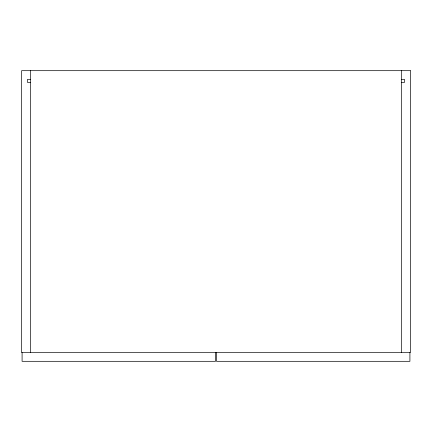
<?xml version="1.0" encoding="UTF-8"?>
<svg xmlns="http://www.w3.org/2000/svg" width="432" height="432" viewBox="0 0 432 432"><rect width="100%" height="100%" fill="white"/><g stroke="black" fill="none" stroke-linecap="round" stroke-linejoin="round"><path stroke-width="0.65" d="M30.348 79.434L27.432 79.434L27.432 82.35L30.348 82.35M401.652 79.434L404.568 79.434L404.568 82.35L401.652 82.35M409.914 352.566L409.914 361.314L216.486 361.314L216.486 352.566M401.652 70.686L401.652 352.566M215.514 352.566L215.514 361.314L22.086 361.314L22.086 352.566M30.348 70.686L30.348 352.566M410.4 70.686L21.6 70.686L21.6 352.566L410.4 352.566L410.4 70.686"/></g></svg>
